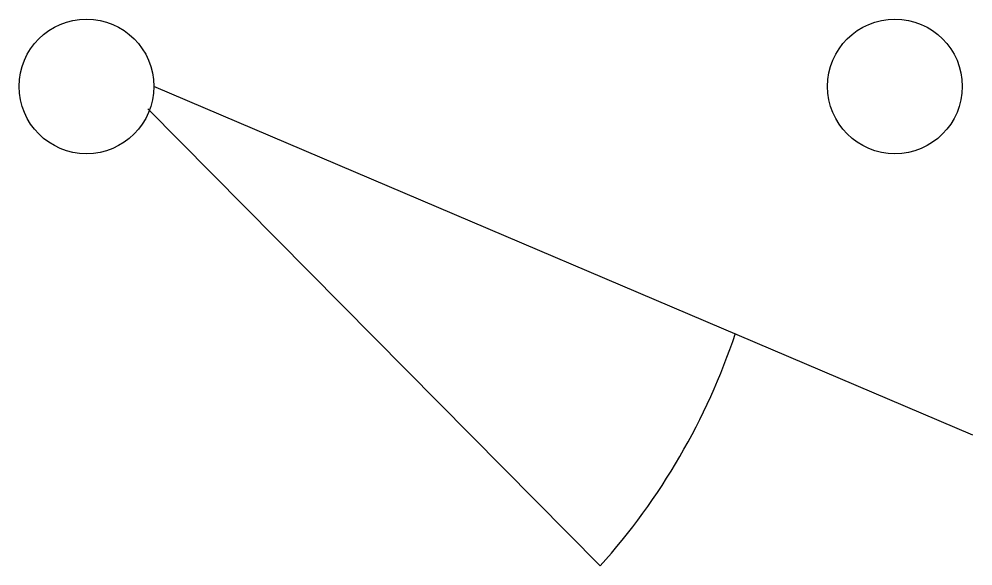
# Model space of a CAD drawing. Extents: x -0.164 to 0.168, y -0.167 to 0.023.
import ezdxf

# ---------------------------------------------------------------- set-up
doc = ezdxf.new("R2010")
doc.units = 0
doc.header["$MEASUREMENT"] = 0
doc.layers.get('0').update_dxf_attribs({"linetype": 'CONTINUOUS'})

msp = doc.modelspace()

# ---------------------------------------------------------------- linework, layer by layer
for p, q in [((0.1677517719938542, -0.1214606707317065), (-0.1171875, 0)), ((-0.1193091745101804, -0.007787652439024129), (0.0380848530541682, -0.1669390243902442))]:
    msp.add_line(p, q)
for centre in [(-0.140625, 0), (0.140625, 0)]:
    msp.add_circle(centre, 0.0234375)
msp.add_arc((-0.1329503038603592, -0.01340556296891604), 0.2298380923101987, 318.0865678493632, 341.6004046753952)

doc.saveas('drawing.dxf')
